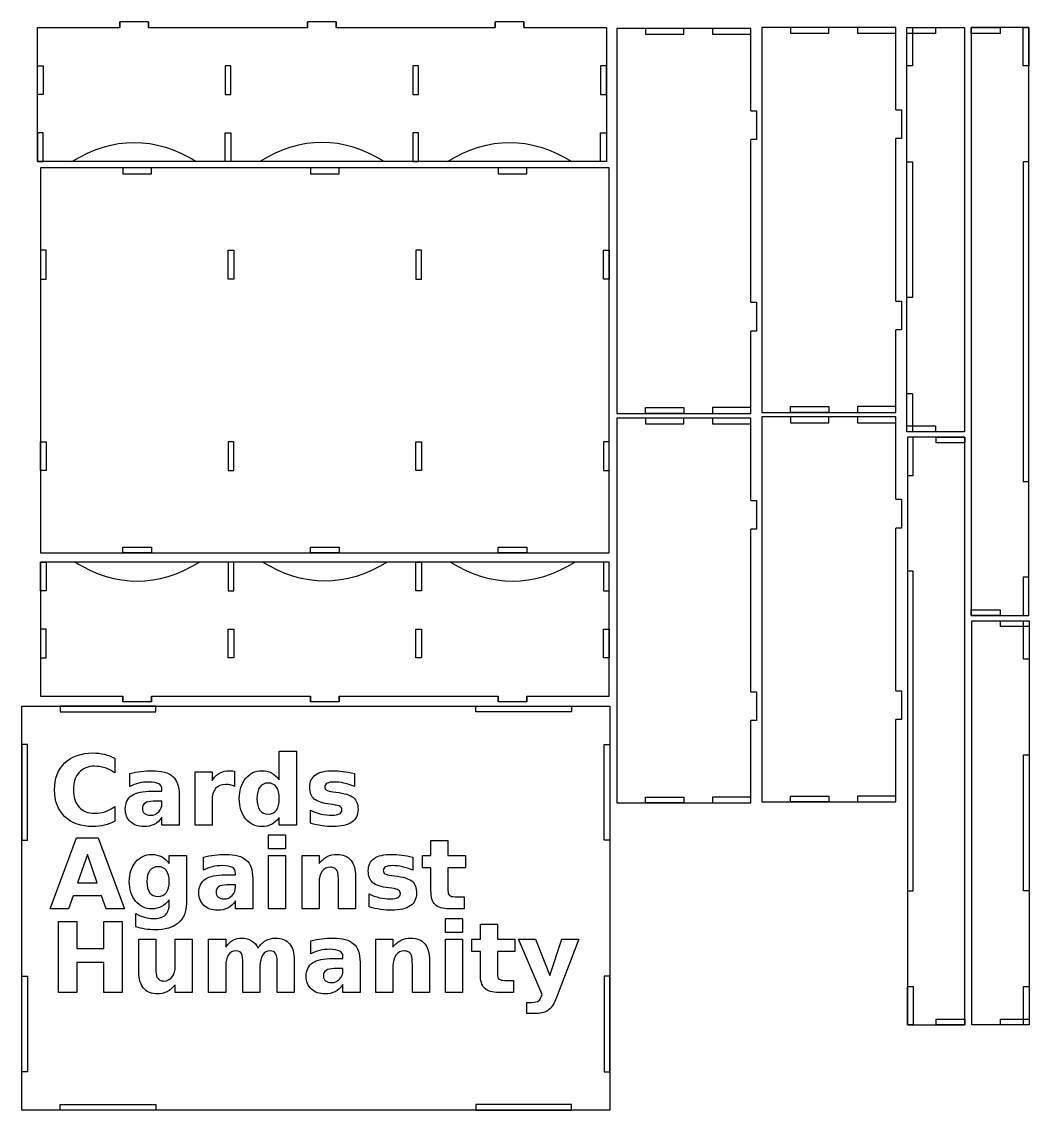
# Model space of a CAD drawing. Extents: x 235 to 761, y -165 to 403.
import ezdxf

# ---------------------------------------------------------------- set-up
doc = ezdxf.new("R2010")
doc.units = 0
doc.layers.add('Layer_1', color=7, linetype='CONTINUOUS')

msp = doc.modelspace()

# ---------------------------------------------------------------- linework, layer by layer
at = {"layer": 'Layer_1', "color": 1}
for p, q in [((243.37722, 330.012829), (243.37722, 400.012827)), ((540.377219, 400.012827), (540.377219, 330.012829)), ((615.849348, 399.507858), (545.84935, 399.507858)), ((691.516323, 400.05266), (621.516325, 400.05266)), ((697.29915, 188.955733), (697.29915, 399.955731)), ((697.29915, 399.955731), (727.299149, 399.955731)), ((727.299149, 399.955731), (727.299149, 188.955733)), ((730.906398, 399.955731), (730.906398, 92.955725)), ((760.906397, 399.955731), (730.906398, 399.955731)), ((760.906397, 92.955725), (760.906397, 399.955731)), ((540.377219, 330.012829), (243.37722, 330.012829)), ((541.92074, 326.682101), (244.920742, 326.682101)), ((244.920742, 326.682101), (244.920742, 125.682108)), ((541.92074, 125.682108), (541.92074, 326.682101)), ((541.92074, 326.682101), (541.92074, 326.682101)), ((697.29915, 188.955733), (697.29915, 208.955732)), ((697.29915, 208.955732), (700.299144, 208.955732)), ((700.299144, 208.955732), (700.299144, 188.955733)), ((621.516325, 199.052661), (691.516323, 199.052661)), ((545.84935, 198.507859), (615.849348, 198.507859)), ((615.849348, 196.092523), (545.84935, 196.092523)), ((691.516329, 196.637324), (621.51633, 196.637324)), ((697.29915, 188.955733), (697.29915, 191.955733)), ((697.29915, 191.955733), (712.299148, 191.955733)), ((727.299149, 188.955733), (697.29915, 188.955733)), ((712.299148, 188.955733), (697.29915, 188.955733)), ((700.299144, 188.955733), (697.29915, 188.955733)), ((697.29915, 188.955733), (697.29915, 188.955733)), ((712.299148, 191.955733), (712.299148, 188.955733)), ((727.546351, 186.140106), (697.546351, 186.140106)), ((697.546351, 186.140106), (697.546351, -120.859901)), ((727.546351, -120.859901), (727.546351, 186.140106)), ((244.920742, 125.682108), (541.92074, 125.682108)), ((244.920742, 125.682108), (541.92074, 125.682108)), ((541.92074, 120.885894), (244.920742, 120.885894)), ((244.920742, 120.885894), (244.920742, 50.885896)), ((541.92074, 50.885896), (541.92074, 120.885894)), ((730.906398, 92.955725), (760.906397, 92.955725)), ((731.153599, -120.859901), (731.153599, 90.140098)), ((731.153599, 90.140098), (761.153599, 90.140098)), ((746.1536, 87.140098), (746.1536, 90.140098)), ((746.1536, 90.140098), (761.153599, 90.140098)), ((761.153599, 87.140098), (746.1536, 87.140098)), ((758.153605, 70.140098), (758.153605, 90.140098)), ((758.153605, 90.140098), (761.153599, 90.140098)), ((761.153599, 90.140098), (761.153599, -120.859901)), ((761.153599, 90.140098), (761.153599, 87.140098)), ((761.153599, 90.140098), (761.153599, 70.140098)), ((761.153599, 90.140098), (761.153599, 90.140098)), ((761.153599, 70.140098), (758.153605, 70.140098)), ((235.173751, -165.389476), (235.173751, 45.610522)), ((235.173751, 45.610522), (542.173758, 45.610522)), ((235.173751, 45.610522), (542.173758, 45.610522)), ((542.173758, 45.610522), (542.173758, -165.389476)), ((545.84935, -4.907476), (615.849348, -4.907476)), ((621.51633, -4.362674), (691.516329, -4.362674)), ((697.546351, -120.859901), (727.546351, -120.859901)), ((761.153599, -120.859901), (731.153599, -120.859901)), ((542.173758, -165.389476), (235.173751, -165.389476)), ((542.173758, -165.389476), (542.173758, -165.389476))]:
    msp.add_line(p, q, dxfattribs=at)
at = {"layer": 'Layer_1', "color": 7}
for p, q in [((243.37722, 400.012827), (286.377219, 400.012827)), ((301.37722, 403.012821), (286.377219, 403.012821)), ((286.377219, 403.012821), (286.377219, 400.012827)), ((286.377219, 400.012827), (286.377219, 403.012821)), ((301.37722, 400.012827), (301.37722, 403.012821)), ((301.37722, 403.012821), (301.37722, 400.012827)), ((301.37722, 400.012827), (384.37722, 400.012827)), ((399.377221, 403.012821), (384.37722, 403.012821)), ((384.37722, 403.012821), (384.37722, 400.012827)), ((384.37722, 400.012827), (384.37722, 403.012821)), ((399.377221, 400.012827), (399.377221, 403.012821)), ((399.377221, 403.012821), (399.377221, 400.012827)), ((399.377221, 400.012827), (482.377219, 400.012827)), ((497.37722, 403.012821), (482.377219, 403.012821)), ((482.377219, 403.012821), (482.377219, 400.012827)), ((482.377219, 400.012827), (482.377219, 403.012821)), ((482.377219, 400.012827), (482.377219, 403.012821)), ((497.37722, 400.012827), (497.37722, 403.012821)), ((497.37722, 403.012821), (497.37722, 400.012827)), ((497.37722, 400.012827), (540.377219, 400.012827)), ((545.84935, 399.507858), (545.84935, 198.507859)), ((560.849351, 399.507858), (560.849351, 396.507858)), ((580.849351, 399.507858), (560.849351, 399.507858)), ((560.849351, 399.507858), (560.849351, 399.507858)), ((580.849351, 396.507858), (580.849351, 399.507858)), ((615.849348, 399.507858), (595.849349, 399.507858)), ((595.849349, 399.507858), (595.849349, 396.507858)), ((615.849348, 396.507858), (615.849348, 399.507858)), ((615.849348, 356.507859), (615.849348, 399.507858)), ((621.516325, 400.05266), (621.516325, 199.052661)), ((636.516326, 400.05266), (636.516326, 397.05266)), ((656.516325, 400.05266), (636.516326, 400.05266)), ((636.516326, 400.05266), (636.516326, 400.05266)), ((656.516325, 397.05266), (656.516325, 400.05266)), ((691.516323, 400.05266), (671.516324, 400.05266)), ((671.516324, 400.05266), (671.516324, 397.05266)), ((691.516323, 397.05266), (691.516323, 400.05266)), ((691.516323, 357.052661), (691.516323, 400.05266)), ((697.29915, 396.955732), (697.29915, 399.955731)), ((697.29915, 399.955731), (712.299148, 399.955731)), ((697.29915, 379.955731), (697.29915, 399.955731)), ((697.29915, 399.955731), (700.299144, 399.955731)), ((700.299144, 399.955731), (700.299144, 379.955731)), ((712.299148, 399.955731), (712.299148, 396.955732)), ((730.906398, 396.955732), (730.906398, 399.955731)), ((730.906398, 399.955731), (745.906396, 399.955731)), ((745.906396, 399.955731), (745.906396, 396.955732)), ((757.906398, 379.955731), (757.906398, 399.955731)), ((757.906398, 399.955731), (760.906397, 399.955731)), ((760.906397, 399.955731), (760.906397, 379.955731)), ((560.849351, 396.507858), (580.849351, 396.507858)), ((595.849349, 396.507858), (615.849348, 396.507858)), ((595.849349, 396.507858), (595.849349, 396.507858)), ((636.516326, 397.05266), (656.516325, 397.05266)), ((671.516324, 397.05266), (691.516323, 397.05266)), ((671.516324, 397.05266), (671.516324, 397.05266)), ((712.299148, 396.955732), (697.29915, 396.955732)), ((697.29915, 396.955732), (697.29915, 396.955732)), ((745.906396, 396.955732), (730.906398, 396.955732)), ((730.906398, 396.955732), (730.906398, 396.955732)), ((243.37722, 380.012828), (246.37722, 380.012828)), ((243.37722, 365.012829), (243.37722, 380.012828)), ((246.37722, 380.012828), (246.37722, 365.012829)), ((344.377221, 380.012828), (341.377219, 380.012828)), ((341.377219, 380.012828), (341.377219, 365.012829)), ((344.377221, 365.012829), (344.377221, 380.012828)), ((344.377221, 380.012828), (344.377221, 380.012828)), ((442.37722, 380.012828), (439.37722, 380.012828)), ((439.37722, 380.012828), (439.37722, 365.012829)), ((442.37722, 365.012829), (442.37722, 380.012828)), ((442.37722, 380.012828), (442.37722, 380.012828)), ((540.377219, 380.012828), (537.377225, 380.012828)), ((537.377225, 380.012828), (537.377225, 365.012829)), ((540.377219, 365.012829), (540.377219, 380.012828)), ((700.299144, 379.955731), (697.29915, 379.955731)), ((697.29915, 379.955731), (697.29915, 379.955731)), ((760.906397, 379.955731), (757.906398, 379.955731)), ((246.37722, 365.012829), (243.37722, 365.012829)), ((341.377219, 365.012829), (344.377221, 365.012829)), ((439.37722, 365.012829), (442.37722, 365.012829)), ((537.377225, 365.012829), (540.377219, 365.012829)), ((615.849348, 356.507859), (618.849342, 356.507859)), ((618.849342, 356.507859), (618.849342, 341.507858)), ((691.516323, 357.052661), (694.516317, 357.052661)), ((694.516317, 357.052661), (694.516317, 342.05266)), ((246.37722, 345.01283), (243.37722, 345.01283)), ((243.37722, 345.01283), (243.37722, 330.012829)), ((246.37722, 330.012829), (246.37722, 345.01283)), ((341.377219, 330.012829), (341.377219, 345.01283)), ((341.377219, 345.01283), (344.377221, 345.01283)), ((344.377221, 345.01283), (344.377221, 330.012829)), ((442.37722, 345.01283), (439.37722, 345.01283)), ((439.37722, 345.01283), (439.37722, 330.012829)), ((442.37722, 330.012829), (442.37722, 345.01283)), ((537.377225, 330.012829), (537.377225, 345.01283)), ((537.377225, 345.01283), (540.377219, 345.01283)), ((540.377219, 345.01283), (540.377219, 330.012829)), ((618.849342, 341.507858), (615.849348, 341.507858)), ((615.849348, 256.507859), (615.849348, 341.507858)), ((694.516317, 342.05266), (691.516323, 342.05266)), ((691.516323, 257.052661), (691.516323, 342.05266)), ((243.37722, 330.012829), (246.37722, 330.012829)), ((344.377221, 330.012829), (341.377219, 330.012829)), ((344.377221, 330.012829), (344.377221, 330.012829)), ((439.37722, 330.012829), (442.37722, 330.012829)), ((439.37722, 330.012829), (439.37722, 330.012829)), ((540.377219, 330.012829), (537.377225, 330.012829)), ((697.29915, 258.955731), (697.29915, 329.95573)), ((697.29915, 329.95573), (700.299144, 329.95573)), ((700.299144, 329.95573), (700.299144, 258.955731)), ((760.906397, 329.95573), (757.906398, 329.95573)), ((757.906398, 329.95573), (757.906398, 162.955731)), ((760.906397, 162.955731), (760.906397, 329.95573)), ((302.920741, 326.682101), (287.92074, 326.682101)), ((287.92074, 326.682101), (287.92074, 323.682107)), ((302.920741, 323.682107), (302.920741, 326.682101)), ((302.920741, 326.682101), (302.920741, 326.682101)), ((400.920743, 326.682101), (385.920742, 326.682101)), ((385.920742, 326.682101), (385.920742, 323.682107)), ((400.920743, 323.682107), (400.920743, 326.682101)), ((400.920743, 326.682101), (400.920743, 326.682101)), ((498.920742, 326.682101), (483.920741, 326.682101)), ((483.920741, 326.682101), (483.920741, 323.682107)), ((498.920742, 323.682107), (498.920742, 326.682101)), ((498.920742, 326.682101), (498.920742, 326.682101)), ((287.92074, 323.682107), (302.920741, 323.682107)), ((385.920742, 323.682107), (400.920743, 323.682107)), ((483.920741, 323.682107), (498.920742, 323.682107)), ((247.920742, 283.682103), (244.920742, 283.682103)), ((244.920742, 283.682103), (244.920742, 268.682104)), ((247.920742, 268.682104), (247.920742, 283.682103)), ((247.920742, 283.682103), (247.920742, 283.682103)), ((342.920741, 268.682104), (342.920741, 283.682103)), ((342.920741, 283.682103), (345.920743, 283.682103)), ((345.920743, 283.682103), (345.920743, 268.682104)), ((443.920742, 283.682103), (440.920742, 283.682103)), ((440.920742, 283.682103), (440.920742, 268.682104)), ((443.920742, 268.682104), (443.920742, 283.682103)), ((538.920746, 268.682104), (538.920746, 283.682103)), ((538.920746, 283.682103), (541.92074, 283.682103)), ((541.92074, 283.682103), (541.92074, 268.682104)), ((244.920742, 268.682104), (247.920742, 268.682104)), ((345.920743, 268.682104), (342.920741, 268.682104)), ((345.920743, 268.682104), (345.920743, 268.682104)), ((440.920742, 268.682104), (443.920742, 268.682104)), ((443.920742, 268.682104), (443.920742, 268.682104)), ((541.92074, 268.682104), (538.920746, 268.682104)), ((541.92074, 268.682104), (541.92074, 268.682104)), ((615.849348, 256.507859), (618.849342, 256.507859)), ((618.849342, 256.507859), (618.849342, 241.507858)), ((691.516323, 257.052661), (694.516317, 257.052661)), ((694.516317, 257.052661), (694.516317, 242.05266)), ((700.299144, 258.955731), (697.29915, 258.955731)), ((697.29915, 258.955731), (697.29915, 258.955731)), ((618.849342, 241.507858), (615.849348, 241.507858)), ((615.849348, 198.507859), (615.849348, 241.507858)), ((694.516317, 242.05266), (691.516323, 242.05266)), ((691.516323, 199.052661), (691.516323, 242.05266)), ((560.849351, 198.507859), (560.849351, 201.507859)), ((560.849351, 201.507859), (580.849351, 201.507859)), ((580.849351, 201.507859), (580.849351, 198.507859)), ((580.849351, 201.507859), (580.849351, 201.507859)), ((615.849348, 201.507859), (595.849349, 201.507859)), ((595.849349, 201.507859), (595.849349, 198.507859)), ((615.849348, 198.507859), (615.849348, 201.507859)), ((636.516326, 199.052661), (636.516326, 202.052661)), ((636.516326, 202.052661), (656.516325, 202.052661)), ((656.516325, 199.052661), (636.516326, 199.052661)), ((656.516325, 202.052661), (656.516325, 199.052661)), ((656.516325, 202.052661), (656.516325, 202.052661)), ((691.516323, 202.052661), (671.516324, 202.052661)), ((671.516324, 202.052661), (671.516324, 199.052661)), ((691.516323, 199.052661), (691.516323, 202.052661)), ((545.84935, 196.092523), (545.84935, -4.907476)), ((580.849351, 198.507859), (560.849351, 198.507859)), ((560.849351, 196.092523), (560.849351, 193.092523)), ((580.849351, 196.092523), (560.849351, 196.092523)), ((560.849351, 196.092523), (560.849351, 196.092523)), ((580.849351, 193.092523), (580.849351, 196.092523)), ((615.849348, 196.092523), (595.849349, 196.092523)), ((595.849349, 196.092523), (595.849349, 193.092523)), ((615.849348, 193.092523), (615.849348, 196.092523)), ((615.849348, 153.092524), (615.849348, 196.092523)), ((621.51633, 196.637324), (621.51633, -4.362674)), ((636.516331, 196.637324), (636.516331, 193.637325)), ((656.516331, 196.637324), (636.516331, 196.637324)), ((636.516331, 196.637324), (636.516331, 196.637324)), ((636.516331, 193.637325), (656.516331, 193.637325)), ((656.516331, 193.637325), (656.516331, 196.637324)), ((691.516329, 196.637324), (671.516329, 196.637324)), ((671.516329, 196.637324), (671.516329, 193.637325)), ((671.516329, 193.637325), (691.516329, 193.637325)), ((671.516329, 193.637325), (671.516329, 193.637325)), ((691.516329, 193.637325), (691.516329, 196.637324)), ((691.516329, 153.637326), (691.516329, 196.637324)), ((560.849351, 193.092523), (580.849351, 193.092523)), ((595.849349, 193.092523), (615.849348, 193.092523)), ((595.849349, 193.092523), (595.849349, 193.092523)), ((244.920742, 168.682107), (244.920742, 183.682105)), ((244.920742, 183.682105), (247.920742, 183.682105)), ((247.920742, 183.682105), (247.920742, 168.682107)), ((345.920743, 183.682105), (342.920741, 183.682105)), ((342.920741, 183.682105), (342.920741, 168.682107)), ((345.920743, 168.682107), (345.920743, 183.682105)), ((440.920742, 183.682105), (443.920742, 183.682105)), ((440.920742, 168.682107), (440.920742, 183.682105)), ((440.920742, 183.682105), (440.920742, 183.682105)), ((443.920742, 183.682105), (443.920742, 168.682107)), ((538.920746, 183.682105), (538.920746, 168.682107)), ((541.92074, 183.682105), (538.920746, 183.682105)), ((538.920746, 183.682105), (538.920746, 183.682105)), ((541.92074, 168.682107), (541.92074, 183.682105)), ((697.546351, 186.140106), (697.546351, 166.14009)), ((700.546351, 186.140106), (697.546351, 186.140106)), ((700.546351, 166.14009), (700.546351, 186.140106)), ((712.546352, 183.140112), (712.546352, 186.140106)), ((712.546352, 186.140106), (727.546351, 186.140106)), ((727.546351, 183.140112), (712.546352, 183.140112)), ((727.546351, 186.140106), (727.546351, 183.140112)), ((247.920742, 168.682107), (244.920742, 168.682107)), ((247.920742, 168.682107), (247.920742, 168.682107)), ((342.920741, 168.682107), (345.920743, 168.682107)), ((342.920741, 168.682107), (342.920741, 168.682107)), ((443.920742, 168.682107), (440.920742, 168.682107)), ((538.920746, 168.682107), (541.92074, 168.682107)), ((697.546351, 166.14009), (700.546351, 166.14009)), ((757.906398, 162.955731), (760.906397, 162.955731)), ((760.906397, 162.955731), (760.906397, 162.955731)), ((691.516329, 153.637326), (694.516323, 153.637326)), ((694.516323, 153.637326), (694.516323, 138.637325)), ((615.849348, 153.092524), (618.849342, 153.092524)), ((618.849342, 153.092524), (618.849342, 138.092523)), ((618.849342, 138.092523), (615.849348, 138.092523)), ((615.849348, 53.092523), (615.849348, 138.092523)), ((694.516323, 138.637325), (691.516329, 138.637325)), ((691.516329, 53.637325), (691.516329, 138.637325)), ((287.92074, 128.682102), (302.920741, 128.682102)), ((287.92074, 125.682108), (287.92074, 128.682102)), ((287.92074, 128.682102), (287.92074, 128.682102)), ((302.920741, 125.682108), (287.92074, 125.682108)), ((302.920741, 128.682102), (302.920741, 125.682108)), ((385.920742, 125.682108), (385.920742, 128.682102)), ((385.920742, 128.682102), (400.920743, 128.682102)), ((400.920743, 125.682108), (385.920742, 125.682108)), ((400.920743, 128.682102), (400.920743, 125.682108)), ((400.920743, 125.682108), (400.920743, 125.682108)), ((483.920741, 128.682102), (498.920742, 128.682102)), ((483.920741, 125.682108), (483.920741, 128.682102)), ((483.920741, 128.682102), (483.920741, 128.682102)), ((498.920742, 125.682108), (483.920741, 125.682108)), ((498.920742, 128.682102), (498.920742, 125.682108)), ((244.920742, 120.885894), (247.920742, 120.885894)), ((244.920742, 105.885893), (244.920742, 120.885894)), ((247.920742, 120.885894), (247.920742, 105.885893)), ((345.920743, 120.885894), (342.920741, 120.885894)), ((342.920741, 120.885894), (342.920741, 105.885893)), ((345.920743, 105.885893), (345.920743, 120.885894)), ((345.920743, 120.885894), (345.920743, 120.885894)), ((440.920742, 120.885894), (443.920742, 120.885894)), ((440.920742, 105.885893), (440.920742, 120.885894)), ((440.920742, 120.885894), (440.920742, 120.885894)), ((443.920742, 120.885894), (443.920742, 105.885893)), ((541.92074, 120.885894), (538.920746, 120.885894)), ((538.920746, 120.885894), (538.920746, 105.885893)), ((541.92074, 105.885893), (541.92074, 120.885894)), ((697.546351, 116.140099), (697.546351, -50.8599)), ((700.546351, 116.140099), (697.546351, 116.140099)), ((697.546351, 116.140099), (697.546351, 116.140099)), ((700.546351, -50.8599), (700.546351, 116.140099)), ((760.906397, 112.955741), (757.906398, 112.955741)), ((757.906398, 112.955741), (757.906398, 92.955725)), ((760.906397, 92.955725), (760.906397, 112.955741)), ((247.920742, 105.885893), (244.920742, 105.885893)), ((342.920741, 105.885893), (345.920743, 105.885893)), ((443.920742, 105.885893), (440.920742, 105.885893)), ((538.920746, 105.885893), (541.92074, 105.885893)), ((730.906398, 92.955725), (730.906398, 95.955719)), ((730.906398, 95.955719), (745.906396, 95.955719)), ((745.906396, 92.955725), (730.906398, 92.955725)), ((745.906396, 95.955719), (745.906396, 92.955725)), ((757.906398, 92.955725), (760.906397, 92.955725)), ((247.920742, 85.885893), (244.920742, 85.885893)), ((244.920742, 85.885893), (244.920742, 70.885895)), ((247.920742, 70.885895), (247.920742, 85.885893)), ((342.920741, 70.885895), (342.920741, 85.885893)), ((342.920741, 85.885893), (345.920743, 85.885893)), ((345.920743, 85.885893), (345.920743, 70.885895)), ((440.920742, 70.885895), (440.920742, 85.885893)), ((440.920742, 85.885893), (443.920742, 85.885893)), ((443.920742, 85.885893), (443.920742, 70.885895)), ((538.920746, 70.885895), (538.920746, 85.885893)), ((538.920746, 85.885893), (541.92074, 85.885893)), ((541.92074, 85.885893), (541.92074, 70.885895)), ((244.920742, 70.885895), (247.920742, 70.885895)), ((345.920743, 70.885895), (342.920741, 70.885895)), ((345.920743, 70.885895), (345.920743, 70.885895)), ((443.920742, 70.885895), (440.920742, 70.885895)), ((443.920742, 70.885895), (443.920742, 70.885895)), ((541.92074, 70.885895), (538.920746, 70.885895)), ((615.849348, 53.092523), (618.849342, 53.092523)), ((618.849342, 53.092523), (618.849342, 38.092522)), ((691.516329, 53.637325), (694.516323, 53.637325)), ((694.516323, 53.637325), (694.516323, 38.637324)), ((244.920742, 50.885896), (287.92074, 50.885896)), ((305.173753, 45.610522), (255.173751, 45.610522)), ((255.173751, 45.610522), (255.173751, 42.610523)), ((287.92074, 47.885902), (287.92074, 50.885896)), ((287.92074, 50.885896), (287.92074, 47.885902)), ((302.920741, 47.885902), (287.92074, 47.885902)), ((302.920741, 50.885896), (302.920741, 47.885902)), ((302.920741, 47.885902), (302.920741, 50.885896)), ((302.920741, 50.885896), (385.920742, 50.885896)), ((305.173753, 42.610523), (305.173753, 45.610522)), ((305.173753, 45.610522), (305.173753, 45.610522)), ((385.920742, 47.885902), (385.920742, 50.885896)), ((385.920742, 50.885896), (385.920742, 47.885902)), ((400.920743, 47.885902), (385.920742, 47.885902)), ((400.920743, 50.885896), (400.920743, 47.885902)), ((400.920743, 47.885902), (400.920743, 50.885896)), ((400.920743, 50.885896), (483.920741, 50.885896)), ((472.173752, 42.610523), (472.173752, 45.610522)), ((472.173752, 45.610522), (522.173742, 45.610522)), ((483.920741, 47.885902), (483.920741, 50.885896)), ((483.920741, 50.885896), (483.920741, 47.885902)), ((483.920741, 50.885896), (483.920741, 47.885902)), ((498.920742, 47.885902), (483.920741, 47.885902)), ((498.920742, 50.885896), (498.920742, 47.885902)), ((498.920742, 47.885902), (498.920742, 50.885896)), ((498.920742, 50.885896), (541.92074, 50.885896)), ((522.173742, 45.610522), (522.173742, 42.610523)), ((522.173742, 45.610522), (522.173742, 45.610522)), ((255.173751, 42.610523), (305.173753, 42.610523)), ((522.173742, 42.610523), (472.173752, 42.610523)), ((618.849342, 38.092522), (615.849348, 38.092522)), ((615.849348, -4.907476), (615.849348, 38.092522)), ((694.516323, 38.637324), (691.516329, 38.637324)), ((691.516329, -4.362674), (691.516329, 38.637324)), ((238.173751, 25.610523), (235.173751, 25.610523)), ((235.173751, 25.610523), (235.173751, -24.389479)), ((238.173751, -24.389479), (238.173751, 25.610523)), ((539.173764, -24.389479), (539.173764, 25.610523)), ((539.173764, 25.610523), (542.173758, 25.610523)), ((542.173758, 25.610523), (542.173758, -24.389479)), ((283.768693, 18.414734), (283.768693, 10.750086)), ((369.642537, 7.178211), (369.642537, 22.061025)), ((369.642537, 22.061025), (378.572217, 22.061025)), ((378.572217, 22.061025), (378.572217, -16.535056)), ((758.153605, -50.8599), (758.153605, 20.1401)), ((758.153605, 20.1401), (761.153599, 20.1401)), ((761.153599, 20.1401), (761.153599, -50.8599)), ((761.153599, 20.1401), (761.153599, 20.1401)), ((346.251705, 11.717471), (346.276541, 3.68075)), ((291.656578, 3.730359), (291.656578, 10.502039)), ((325.639012, -16.535056), (325.639012, 11.24618)), ((325.639012, 11.24618), (334.519078, 11.24618)), ((334.519078, 11.24618), (334.519078, 6.682118)), ((369.642537, 7.178211), (369.642537, 7.178211)), ((408.858754, 10.378016), (408.858754, 3.631141)), ((408.858754, 10.378016), (408.858754, 10.378016)), ((303.14116, 1.249883), (308.374943, 1.249883)), ((308.374943, 1.249883), (308.374943, 1.944431)), ((346.276541, 3.68075), (346.276512, 3.68075)), ((397.622217, 0.952223), (399.18491, 0.728985)), ((308.374943, -4.033515), (303.761287, -4.033515)), ((303.761287, -4.033515), (303.761287, -4.033515)), ((308.374943, -5.050503), (308.374943, -4.033515)), ((317.329431, -0.684864), (317.329431, -16.535056)), ((317.329431, -0.684864), (317.329431, -0.684864)), ((334.519078, -3.735855), (334.519078, -16.535056)), ((397.771033, -5.819445), (396.20834, -5.621015)), ((560.849351, -4.907476), (560.849351, -1.907476)), ((560.849351, -1.907476), (580.849351, -1.907476)), ((580.849351, -4.907476), (560.849351, -4.907476)), ((580.849351, -1.907476), (580.849351, -4.907476)), ((580.849351, -1.907476), (580.849351, -1.907476)), ((615.849348, -1.907476), (595.849349, -1.907476)), ((595.849349, -1.907476), (595.849349, -4.907476)), ((615.849348, -4.907476), (615.849348, -1.907476)), ((636.516331, -4.362674), (636.516331, -1.362675)), ((636.516331, -1.362675), (656.516331, -1.362675)), ((656.516331, -4.362674), (636.516331, -4.362674)), ((656.516331, -1.362675), (656.516331, -4.362674)), ((656.516331, -1.362675), (656.516331, -1.362675)), ((691.516329, -1.362675), (671.516329, -1.362675)), ((671.516329, -1.362675), (671.516329, -4.362674)), ((691.516329, -4.362674), (691.516329, -1.362675)), ((283.768693, -6.836433), (283.768693, -14.501081)), ((363.788627, -10.805183), (363.788627, -10.805183)), ((385.939205, -15.518069), (385.939205, -8.771208)), ((283.768693, -14.501081), (283.768693, -14.501081)), ((308.374943, -16.535056), (308.374943, -12.417491)), ((317.329431, -16.535056), (308.374943, -16.535056)), ((334.519078, -16.535056), (325.639012, -16.535056)), ((369.642537, -16.535056), (369.642537, -12.51672)), ((378.572217, -16.535056), (369.642537, -16.535056)), ((364.036672, -21.626966), (372.916738, -21.626966)), ((364.036672, -28.869945), (364.036672, -21.626966)), ((364.036672, -21.626966), (364.036672, -21.626966)), ((372.916738, -21.626966), (372.916738, -28.869945)), ((235.173751, -24.389479), (238.173751, -24.389479)), ((235.173751, -24.389479), (235.173751, -24.389479)), ((249.984717, -60.223056), (263.701705, -23.189659)), ((263.701705, -23.189659), (275.087057, -23.189659)), ((275.087057, -23.189659), (288.804045, -60.223056)), ((448.794299, -32.441806), (448.794299, -24.553921)), ((448.794299, -24.553921), (457.674365, -24.553921)), ((457.674365, -24.553921), (457.674365, -32.441806)), ((457.674365, -24.553921), (457.674365, -24.553921)), ((542.173758, -24.389479), (539.173764, -24.389479)), ((539.173764, -24.389479), (539.173764, -24.389479)), ((269.406799, -31.871322), (264.321832, -46.605298)), ((274.466931, -46.605298), (269.406799, -31.871322)), ((312.194877, -36.5594), (312.194877, -32.441806)), ((312.194877, -32.441806), (321.124557, -32.441806)), ((321.124557, -32.441806), (321.124557, -57.420138)), ((330.054238, -39.957638), (330.054238, -33.18597)), ((372.916738, -28.869945), (364.036672, -28.869945)), ((364.036672, -32.441806), (372.916738, -32.441806)), ((364.036672, -60.223056), (364.036672, -32.441806)), ((364.036672, -32.441806), (364.036672, -32.441806)), ((372.916738, -32.441806), (372.916738, -60.223056)), ((381.499172, -60.223056), (381.499172, -32.441806)), ((381.499172, -32.441806), (390.379238, -32.441806)), ((390.379238, -32.441806), (390.379238, -36.509786)), ((439.418115, -33.309978), (439.418115, -40.056867)), ((439.418115, -33.309978), (439.418115, -33.309978)), ((444.379045, -38.791806), (444.379045, -32.441806)), ((444.379045, -32.441806), (448.794299, -32.441806)), ((457.674365, -32.441806), (466.827283, -32.441806)), ((466.827283, -32.441806), (466.827283, -38.791806)), ((306.340967, -38.221322), (306.340967, -38.221322)), ((448.794299, -38.791806), (444.379045, -38.791806)), ((448.794299, -50.574048), (448.794299, -38.791806)), ((466.827283, -38.791806), (457.674365, -38.791806)), ((457.674365, -38.791806), (457.674365, -50.574048)), ((341.53882, -42.438117), (346.772603, -42.438117)), ((346.772603, -42.438117), (346.772603, -41.743569)), ((355.72709, -44.372864), (355.72709, -60.223056)), ((355.72709, -44.372864), (355.72709, -44.372864)), ((409.429238, -43.306261), (409.429238, -60.223056)), ((409.429238, -43.306261), (409.429238, -43.306261)), ((428.181578, -42.735777), (429.744299, -42.959015)), ((264.321832, -46.605298), (274.466931, -46.605298)), ((264.321832, -46.605298), (264.321832, -46.605298)), ((346.772603, -47.721515), (342.158947, -47.721515)), ((342.158947, -47.721515), (342.158947, -47.721515)), ((346.772603, -48.738503), (346.772603, -47.721515)), ((390.379238, -46.555683), (390.379238, -60.223056)), ((400.499557, -57.469753), (400.499557, -47.275011)), ((428.330422, -49.507445), (426.767729, -49.309015)), ((697.546351, -50.8599), (700.546351, -50.8599)), ((761.153599, -50.8599), (758.153605, -50.8599)), ((261.940582, -53.476195), (259.584139, -60.223056)), ((276.872988, -53.476195), (261.940582, -53.476195)), ((279.204651, -60.223056), (276.872988, -53.476195)), ((276.872988, -53.476195), (276.872988, -53.476195)), ((312.194877, -57.420138), (312.194877, -55.510171)), ((312.194877, -55.510171), (312.194877, -55.510171)), ((346.772603, -60.223056), (346.772603, -56.105491)), ((416.498594, -59.206069), (416.498594, -52.459208)), ((461.494299, -53.873056), (466.05834, -53.873056)), ((466.05834, -53.873056), (466.05834, -60.223056)), ((259.584139, -60.223056), (249.984717, -60.223056)), ((288.804045, -60.223056), (279.204651, -60.223056)), ((355.72709, -60.223056), (346.772603, -60.223056)), ((372.916738, -60.223056), (364.036672, -60.223056)), ((390.379238, -60.223056), (381.499172, -60.223056)), ((400.499557, -60.223056), (400.499557, -57.469753)), ((409.429238, -60.223056), (400.499557, -60.223056)), ((466.05834, -60.223056), (458.443307, -60.223056)), ((254.399943, -66.877659), (263.94975, -66.877659)), ((254.399943, -103.911085), (254.399943, -66.877659)), ((254.399943, -66.877659), (254.399943, -66.877659)), ((263.94975, -66.877659), (263.94975, -80.991536)), ((278.03882, -80.991536), (278.03882, -66.877659)), ((278.03882, -66.877659), (287.588627, -66.877659)), ((287.588627, -66.877659), (287.588627, -103.911085)), ((294.70757, -69.574433), (294.70757, -62.653921)), ((456.310103, -65.314966), (465.190197, -65.314966)), ((456.310103, -72.557945), (456.310103, -65.314966)), ((456.310103, -65.314966), (456.310103, -65.314966)), ((465.190197, -65.314966), (465.190197, -72.557945)), ((465.190197, -72.557945), (456.310103, -72.557945)), ((474.59116, -76.129835), (474.59116, -68.241921)), ((474.59116, -68.241921), (483.471254, -68.241921)), ((483.471254, -68.241921), (483.471254, -76.129835)), ((483.471254, -68.241921), (483.471254, -68.241921)), ((296.270262, -93.096216), (296.270262, -76.129835)), ((296.270262, -76.129835), (305.199943, -76.129835)), ((305.199943, -76.129835), (305.199943, -78.907945)), ((315.320206, -89.846822), (315.320206, -76.129835)), ((315.320206, -76.129835), (324.200272, -76.129835)), ((324.200272, -76.129835), (324.200272, -103.911085)), ((332.733204, -103.911085), (332.733204, -76.129835)), ((332.733204, -76.129835), (341.662885, -76.129835)), ((341.662885, -76.129835), (341.662885, -80.197786)), ((386.112828, -83.645638), (386.112828, -76.87397)), ((420.095262, -103.911085), (420.095262, -76.129835)), ((420.095262, -76.129835), (428.975328, -76.129835)), ((428.975328, -76.129835), (428.975328, -80.197786)), ((456.310103, -76.129835), (465.190197, -76.129835)), ((456.310103, -103.911085), (456.310103, -76.129835)), ((456.310103, -76.129835), (456.310103, -76.129835)), ((465.190197, -76.129835), (465.190197, -103.911085)), ((470.175934, -82.479835), (470.175934, -76.129835)), ((470.175934, -76.129835), (474.59116, -76.129835)), ((483.471254, -76.129835), (492.624172, -76.129835)), ((492.624172, -76.129835), (492.624172, -82.479835)), ((494.43491, -76.129835), (503.315004, -76.129835)), ((506.812443, -104.977659), (494.43491, -76.129835)), ((494.43491, -76.129835), (494.43491, -76.129835)), ((503.315004, -76.129835), (510.781193, -94.981376)), ((510.781193, -94.981376), (517.131193, -76.129835)), ((526.011287, -76.129835), (514.328275, -106.54038)), ((517.131193, -76.129835), (526.011287, -76.129835)), ((263.94975, -80.991536), (278.03882, -80.991536)), ((358.530093, -80.743491), (358.530037, -80.743491)), ((474.59116, -82.479835), (470.175934, -82.479835)), ((474.59116, -94.262048), (474.59116, -82.479835)), ((492.624172, -82.479835), (483.471254, -82.479835)), ((483.471254, -82.479835), (483.471254, -94.262048)), ((278.03882, -88.209708), (263.94975, -88.209708)), ((263.94975, -88.209708), (263.94975, -103.911085)), ((278.03882, -103.911085), (278.03882, -88.209708)), ((341.662885, -90.243683), (341.662885, -103.911085)), ((350.617401, -103.911085), (350.617401, -89.425126)), ((359.547081, -90.268491), (359.547081, -103.911085)), ((368.501512, -103.911085), (368.501512, -89.425126)), ((377.431193, -86.994261), (377.431193, -103.911085)), ((397.59741, -86.126117), (402.831193, -86.126117)), ((402.831193, -86.126117), (402.831193, -85.431569)), ((411.785681, -88.060864), (411.785681, -103.911085)), ((411.785681, -88.060864), (411.785681, -88.060864)), ((428.975328, -90.243683), (428.975328, -103.911085)), ((448.025328, -86.994261), (448.025328, -103.911085)), ((448.025328, -86.994261), (448.025328, -86.994261)), ((235.173751, -145.389477), (235.173751, -95.389478)), ((235.173751, -95.389478), (238.173751, -95.389478)), ((238.173751, -95.389478), (238.173751, -145.389477)), ((296.270206, -93.096216), (296.270262, -93.096216)), ((402.831193, -91.409515), (398.217537, -91.409515)), ((398.217537, -91.409515), (398.217537, -91.409515)), ((402.831193, -92.426503), (402.831193, -91.409515)), ((439.095648, -101.157753), (439.095648, -90.963011)), ((542.173758, -95.389478), (539.173764, -95.389478)), ((539.173764, -95.389478), (539.173764, -145.389477)), ((542.173758, -145.389477), (542.173758, -95.389478)), ((315.320206, -103.911085), (315.320206, -99.89272)), ((402.831193, -103.911085), (402.831193, -99.793491)), ((439.095648, -103.911085), (439.095648, -101.157753)), ((487.29116, -97.561085), (491.855229, -97.561085)), ((491.855229, -97.561085), (491.855229, -103.911085)), ((697.546351, -120.859901), (697.546351, -100.859901)), ((697.546351, -100.859901), (700.546351, -100.859901)), ((700.546351, -100.859901), (700.546351, -120.859901)), ((758.153605, -120.859901), (758.153605, -100.859901)), ((758.153605, -100.859901), (761.153599, -100.859901)), ((761.153599, -100.859901), (761.153599, -120.859901)), ((761.153599, -100.859901), (761.153599, -100.859901)), ((263.94975, -103.911085), (254.399943, -103.911085)), ((287.588627, -103.911085), (278.03882, -103.911085)), ((324.200272, -103.911085), (315.320206, -103.911085)), ((341.662885, -103.911085), (332.733204, -103.911085)), ((359.547081, -103.911085), (350.617401, -103.911085)), ((377.431193, -103.911085), (368.501512, -103.911085)), ((411.785681, -103.911085), (402.831193, -103.911085)), ((428.975328, -103.911085), (420.095262, -103.911085)), ((448.025328, -103.911085), (439.095648, -103.911085)), ((465.190197, -103.911085), (456.310103, -103.911085)), ((491.855229, -103.911085), (484.240197, -103.911085)), ((506.564398, -105.74663), (506.812443, -104.977659)), ((498.89975, -114.874741), (498.89975, -109.045638)), ((498.89975, -109.045638), (501.677889, -109.045638)), ((504.034332, -114.874741), (498.89975, -114.874741)), ((712.546352, -120.859901), (712.546352, -117.859901)), ((712.546352, -117.859901), (727.546351, -117.859901)), ((727.546351, -117.859901), (727.546351, -120.859901)), ((727.546351, -117.859901), (727.546351, -117.859901)), ((746.1536, -120.859901), (746.1536, -117.859901)), ((746.1536, -117.859901), (761.153599, -117.859901)), ((761.153599, -117.859901), (761.153599, -120.859901)), ((761.153599, -117.859901), (761.153599, -117.859901)), ((700.546351, -120.859901), (697.546351, -120.859901)), ((727.546351, -120.859901), (712.546352, -120.859901)), ((761.153599, -120.859901), (746.1536, -120.859901)), ((761.153599, -120.859901), (758.153605, -120.859901)), ((238.173751, -145.389477), (235.173751, -145.389477)), ((238.173751, -145.389477), (238.173751, -145.389477)), ((539.173764, -145.389477), (542.173758, -145.389477)), ((542.173758, -145.389477), (542.173758, -145.389477)), ((255.173751, -165.389476), (255.173751, -162.389482)), ((255.173751, -162.389482), (305.173753, -162.389482)), ((305.173753, -162.389482), (305.173753, -165.389476)), ((522.173742, -162.389482), (472.173752, -162.389482)), ((472.173752, -162.389482), (472.173752, -165.389476)), ((522.173742, -165.389476), (522.173742, -162.389482)), ((522.173742, -162.389482), (522.173742, -162.389482)), ((305.173753, -165.389476), (255.173751, -165.389476)), ((305.173753, -165.389476), (305.173753, -165.389476)), ((472.173752, -165.389476), (522.173742, -165.389476))]:
    msp.add_line(p, q, dxfattribs=at)
for points in [[(261.37722, 330.012829), (283.043887, 343.346162), (304.710554, 343.346162), (326.377221, 330.012829)], [(424.377219, 330.012829), (402.710553, 343.346162), (381.043886, 343.346162), (359.377219, 330.012829)], [(457.377221, 330.012829), (479.043888, 343.346162), (500.710554, 343.346162), (522.377221, 330.012829)], [(262.920742, 120.885894), (284.587409, 107.552561), (306.254076, 107.552561), (327.920742, 120.885894)], [(425.920741, 120.885894), (404.254074, 107.552561), (382.587408, 107.552561), (360.920741, 120.885894)], [(458.920743, 120.885894), (480.587409, 107.552561), (502.254076, 107.552561), (523.920743, 120.885894)], [(257.674172, 15.983875), (261.279109, 19.439995), (266.165637, 21.168055), (272.333754, 21.168055)], [(272.333754, 21.168055), (274.400806, 21.168055), (276.385176, 20.936545), (278.286865, 20.473525)], [(278.286865, 20.473525), (280.188553, 20.010504), (282.015829, 19.32424), (283.768693, 18.414734)], [(252.266738, 1.944431), (252.266738, 7.864477), (254.069216, 12.544292), (257.674172, 15.983875)], [(273.102697, 14.247548), (269.69618, 14.247548), (267.01727, 13.156142), (265.065967, 10.97333)], [(278.53491, 13.404189), (276.815123, 13.966428), (275.004385, 14.247548), (273.102697, 14.247548)], [(283.768693, 10.750086), (281.999291, 11.957249), (280.254697, 12.84195), (278.53491, 13.404189)], [(291.656578, 10.502039), (293.558285, 10.96506), (295.468253, 11.312326), (297.386479, 11.543836)], [(297.386479, 11.543836), (299.304706, 11.791883), (301.222933, 11.915907), (303.14116, 11.915907)], [(303.14116, 11.915907), (308.151714, 11.915907), (311.76493, 10.92372), (313.980807, 8.939346)], [(338.438242, 10.650868), (339.926512, 11.494227), (341.704183, 11.915907), (343.771254, 11.915907)], [(343.771254, 11.915907), (344.068904, 11.915907), (344.391362, 11.899371), (344.738627, 11.866298)], [(344.738627, 11.866298), (345.085892, 11.84976), (345.590251, 11.800151), (346.251705, 11.717471)], [(352.056, 7.823134), (354.255358, 10.551649), (357.066555, 11.915907), (360.48959, 11.915907)], [(360.48959, 11.915907), (362.407817, 11.915907), (364.102806, 11.5273), (365.574557, 10.750086)], [(388.543693, 9.782705), (390.561149, 11.20484), (393.653467, 11.915907), (397.820648, 11.915907)], [(397.820648, 11.915907), (399.457762, 11.915907), (401.177559, 11.791883), (402.980037, 11.543836)], [(402.980037, 11.543836), (404.782515, 11.295789), (406.742087, 10.907183), (408.858754, 10.378016)], [(265.065967, 10.97333), (263.114664, 8.790516), (262.139012, 5.780883), (262.139012, 1.944431)], [(301.528853, 6.012391), (299.627164, 6.012391), (297.857762, 5.822222), (296.220648, 5.441884)], [(306.713049, 5.020205), (305.605101, 5.681662), (303.877035, 6.012391), (301.528853, 6.012391)], [(313.980807, 8.939346), (316.213223, 6.971506), (317.329431, 3.763436), (317.329431, -0.684864)], [(334.519078, 6.682118), (335.660103, 8.501129), (336.96649, 9.824046), (338.438242, 10.650868)], [(348.756992, -2.669253), (348.756992, 1.613691), (349.856661, 5.111154), (352.056, 7.823134)], [(365.574557, 10.750086), (367.062847, 9.989409), (368.41884, 8.798784), (369.642537, 7.178211)], [(385.517537, 3.234272), (385.517537, 6.177757), (386.526255, 8.360568), (388.543693, 9.782705)], [(398.341545, 6.012391), (396.654835, 6.012391), (395.398071, 5.797418), (394.571254, 5.367471)], [(403.35209, 5.41708), (401.582689, 5.813954), (399.912507, 6.012391), (398.341545, 6.012391)], [(257.674172, -12.095023), (254.069216, -8.638911), (252.266738, -3.959093), (252.266738, 1.944431)], [(262.139012, 1.944431), (262.139012, -1.875503), (263.114664, -4.87687), (265.065967, -7.059671)], [(296.220648, 5.441884), (294.583552, 5.061545), (293.062195, 4.491036), (291.656578, 3.730359)], [(292.574365, -1.032138), (294.823318, 0.489209), (298.345583, 1.249883), (303.14116, 1.249883)], [(308.374943, 1.944431), (308.374943, 3.350024), (307.820978, 4.375282), (306.713049, 5.020205)], [(336.354651, 2.539723), (335.130936, 1.084529), (334.519078, -1.007331), (334.519078, -3.735855)], [(341.638049, 4.747352), (339.356019, 4.747352), (337.594886, 4.011476), (336.354651, 2.539723)], [(343.944877, 4.4745), (343.184194, 4.656402), (342.415251, 4.747352), (341.638049, 4.747352)], [(346.276512, 3.68075), (345.499291, 4.044553), (344.722079, 4.309137), (343.944877, 4.4745)], [(359.447795, 3.383087), (358.455615, 1.994027), (357.959525, -0.023419), (357.959525, -2.669253)], [(363.788627, 5.466689), (361.903477, 5.466689), (360.456533, 4.772155), (359.447795, 3.383087)], [(368.129431, 3.383087), (367.13725, 4.772155), (365.690316, 5.466689), (363.788627, 5.466689)], [(369.642537, -2.669253), (369.642537, -0.023419), (369.138168, 1.994027), (368.129431, 3.383087)], [(387.898787, -2.867683), (386.311287, -1.528238), (385.517537, 0.505747), (385.517537, 3.234272)], [(394.571254, 5.367471), (393.760956, 4.954059), (393.355807, 4.309136), (393.355807, 3.432702)], [(393.355807, 3.432702), (393.355807, 2.721634), (393.661736, 2.175929), (394.273594, 1.795587)], [(394.273594, 1.795587), (394.901971, 1.415246), (396.018179, 1.134124), (397.622217, 0.952223)], [(399.18491, 0.728985), (403.732432, 0.150222), (406.791674, -0.800622), (408.362635, -2.123548)], [(408.858754, 3.631141), (406.957046, 4.424891), (405.121492, 5.020204), (403.35209, 5.41708)], [(289.225742, -8.200695), (289.225742, -4.943004), (290.341949, -2.553485), (292.574365, -1.032138)], [(299.569299, -4.976081), (298.643253, -5.604477), (298.180229, -6.530523), (298.180229, -7.75422)], [(303.761287, -4.033515), (301.909194, -4.033515), (300.511865, -4.347704), (299.569299, -4.976081)], [(306.663434, -9.564958), (307.80444, -8.357799), (308.374943, -6.852981), (308.374943, -5.050503)], [(352.056, -13.186433), (349.856661, -10.457928), (348.756992, -6.952201), (348.756992, -2.669253)], [(357.959525, -2.669253), (357.959525, -5.315086), (358.455615, -7.332533), (359.447795, -8.721593)], [(368.129431, -8.721593), (369.138168, -7.332533), (369.642537, -5.315086), (369.642537, -2.669253)], [(396.20834, -5.621015), (392.256138, -5.124925), (389.486287, -4.207148), (387.898787, -2.867683)], [(408.362635, -2.123548), (409.933597, -3.446455), (410.719078, -5.521776), (410.719078, -8.349511)], [(265.065967, -7.059671), (267.01727, -9.242491), (269.69618, -10.3339), (273.102697, -10.3339)], [(273.102697, -10.3339), (275.004385, -10.3339), (276.815123, -10.052779), (278.53491, -9.490536)], [(278.53491, -9.490536), (280.254697, -8.928293), (281.999291, -8.043592), (283.768693, -6.836433)], [(291.904651, -14.749126), (290.118712, -13.062415), (289.225742, -10.879605), (289.225742, -8.200695)], [(298.180229, -7.75422), (298.180229, -8.878687), (298.552302, -9.763388), (299.296447, -10.408322)], [(299.296447, -10.408322), (300.057111, -11.0367), (301.107175, -11.350888), (302.446639, -11.350888)], [(302.446639, -11.350888), (304.116811, -11.350888), (305.52241, -10.755578), (306.663434, -9.564958)], [(359.447795, -8.721593), (360.456533, -10.110653), (361.903477, -10.805183), (363.788627, -10.805183)], [(363.788627, -10.805183), (365.690316, -10.805183), (367.13725, -10.110653), (368.129431, -8.721593)], [(385.939205, -8.771208), (387.708607, -9.631101), (389.519354, -10.276017), (391.371447, -10.705954)], [(391.371447, -10.705954), (393.240059, -11.13591), (395.133478, -11.350888), (397.051705, -11.350888)], [(397.051705, -11.350888), (398.78803, -11.350888), (400.094409, -11.111112), (400.97084, -10.63156)], [(401.367729, -6.737204), (400.77241, -6.340343), (399.573511, -6.034424), (397.771033, -5.819445)], [(400.97084, -10.63156), (401.847272, -10.151989), (402.285488, -9.440921), (402.285488, -8.498355)], [(402.285488, -8.498355), (402.285488, -7.704596), (401.979568, -7.117545), (401.367729, -6.737204)], [(410.719078, -8.349511), (410.719078, -11.309552), (409.627678, -13.533708), (407.444877, -15.021978)], [(272.333754, -17.254413), (266.165637, -17.254413), (261.279109, -15.534616), (257.674172, -12.095023)], [(278.286865, -16.559864), (276.385176, -17.022896), (274.400806, -17.254413), (272.333754, -17.254413)], [(283.768693, -14.501081), (282.015829, -15.410589), (280.188553, -16.09685), (278.286865, -16.559864)], [(298.924365, -17.254413), (296.047015, -17.254413), (293.707111, -16.419317), (291.904651, -14.749126)], [(304.356578, -16.113388), (302.868307, -16.874071), (301.05757, -17.254413), (298.924365, -17.254413)], [(308.374943, -12.417491), (307.184322, -14.104201), (305.844868, -15.336167), (304.356578, -16.113388)], [(360.48959, -17.254413), (357.066555, -17.254413), (354.255358, -15.898419), (352.056, -13.186433)], [(365.599365, -16.113388), (364.127613, -16.874071), (362.424355, -17.254413), (360.48959, -17.254413)], [(369.642537, -12.51672), (368.41884, -14.153816), (367.071116, -15.352705), (365.599365, -16.113388)], [(391.966738, -16.807909), (390.015435, -16.526797), (388.006257, -16.09685), (385.939205, -15.518069)], [(397.671832, -17.254413), (395.836277, -17.254413), (393.934579, -17.105578), (391.966738, -16.807909)], [(407.444877, -15.021978), (405.262057, -16.510268), (402.004376, -17.254413), (397.671832, -17.254413)], [(294.633148, -35.815265), (296.849044, -33.152893), (299.651971, -31.821708), (303.041931, -31.821708)], [(303.041931, -31.821708), (304.976696, -31.821708), (306.679954, -32.202049), (308.151705, -32.962732)], [(308.151705, -32.962732), (309.623456, -33.723396), (310.97118, -34.922286), (312.194877, -36.5594)], [(330.054238, -33.18597), (331.955945, -32.722937), (333.865912, -32.375672), (335.784139, -32.144175)], [(335.784139, -32.144175), (337.702366, -31.89612), (339.620593, -31.772093), (341.53882, -31.772093)], [(341.53882, -31.772093), (346.549374, -31.772093), (350.16259, -32.764283), (352.378467, -34.748663)], [(390.379238, -36.509786), (391.718702, -34.889209), (393.140839, -33.698589), (394.645648, -32.937925)], [(394.645648, -32.937925), (396.150475, -32.160704), (397.812388, -31.772093), (399.631385, -31.772093)], [(399.631385, -31.772093), (402.839462, -31.772093), (405.270327, -32.756014), (406.923979, -34.723855)], [(416.076898, -40.453728), (416.076898, -37.510245), (417.085626, -35.327435), (419.103082, -33.905298)], [(419.103082, -33.905298), (421.120519, -32.483161), (424.212837, -31.772093), (428.380037, -31.772093)], [(428.380037, -31.772093), (430.017133, -31.772093), (431.73692, -31.89612), (433.539398, -32.144175)], [(433.539398, -32.144175), (435.341876, -32.392211), (437.301448, -32.780812), (439.418115, -33.309978)], [(291.309332, -46.009978), (291.309332, -41.859336), (292.41727, -38.461098), (294.633148, -35.815265)], [(306.340967, -38.221322), (304.505413, -38.221322), (303.075007, -38.899314), (302.04975, -40.255298)], [(310.656992, -40.255298), (309.631716, -38.899314), (308.193041, -38.221322), (306.340967, -38.221322)], [(334.618307, -38.24613), (332.981193, -38.626452), (331.459836, -39.196955), (330.054238, -39.957638)], [(339.926512, -37.675617), (338.024824, -37.675617), (336.255422, -37.865788), (334.618307, -38.24613)], [(345.110681, -38.667798), (344.002751, -38.006344), (342.274695, -37.675617), (339.926512, -37.675617)], [(346.772603, -41.743569), (346.772603, -40.33797), (346.218629, -39.312713), (345.110681, -38.667798)], [(352.378467, -34.748663), (354.610883, -36.716504), (355.72709, -39.924571), (355.72709, -44.372864)], [(396.332377, -38.469367), (394.480284, -38.469367), (393.025071, -39.188705), (391.966738, -40.62738)], [(398.366353, -38.965458), (397.771052, -38.634731), (397.09306, -38.469367), (396.332377, -38.469367)], [(399.780229, -40.304913), (399.432964, -39.726131), (398.961672, -39.279646), (398.366353, -38.965458)], [(406.923979, -34.723855), (408.594152, -36.691697), (409.429238, -39.552499), (409.429238, -43.306261)], [(425.130615, -38.320523), (424.320336, -38.733941), (423.915197, -39.378866), (423.915197, -40.255298)], [(428.900934, -37.675617), (427.214205, -37.675617), (425.957432, -37.890586), (425.130615, -38.320523)], [(433.911479, -38.270909), (432.142078, -37.874048), (430.471896, -37.675617), (428.900934, -37.675617)], [(439.418115, -40.056867), (437.516426, -39.263108), (435.680881, -38.667789), (433.911479, -38.270909)], [(302.04975, -40.255298), (301.024493, -41.611282), (300.511865, -43.529508), (300.511865, -46.009978)], [(312.194877, -46.009978), (312.194877, -43.529508), (311.682249, -41.611282), (310.656992, -40.255298)], [(327.623401, -51.888695), (327.623401, -48.631004), (328.739609, -46.241485), (330.972025, -44.720138)], [(330.972025, -44.720138), (333.220978, -43.198791), (336.743243, -42.438117), (341.53882, -42.438117)], [(391.966738, -40.62738), (390.908405, -42.049497), (390.379238, -44.025599), (390.379238, -46.555683)], [(400.325934, -42.314081), (400.226705, -41.404573), (400.044803, -40.73485), (399.780229, -40.304913)], [(400.499557, -47.275011), (400.499557, -44.877232), (400.441683, -43.223589), (400.325934, -42.314081)], [(418.458148, -46.555683), (416.870648, -45.216238), (416.076898, -43.182253), (416.076898, -40.453728)], [(423.915197, -40.255298), (423.915197, -40.966366), (424.221116, -41.512071), (424.832955, -41.892413)], [(424.832955, -41.892413), (425.461351, -42.272754), (426.577559, -42.553876), (428.181578, -42.735777)], [(429.744299, -42.959015), (434.291821, -43.537778), (437.351063, -44.488622), (438.922025, -45.811548)], [(294.633148, -56.229527), (292.41727, -53.550617), (291.309332, -50.144101), (291.309332, -46.009978)], [(300.511865, -46.009978), (300.511865, -48.556601), (301.007955, -50.491366), (302.000135, -51.814273)], [(310.656992, -51.73988), (311.682249, -50.383877), (312.194877, -48.47391), (312.194877, -46.009978)], [(337.966931, -48.664081), (337.040903, -49.292477), (336.577889, -50.218523), (336.577889, -51.44222)], [(342.158947, -47.721515), (340.306854, -47.721515), (338.909515, -48.035704), (337.966931, -48.664081)], [(345.061094, -53.252958), (346.2021, -52.045799), (346.772603, -50.540981), (346.772603, -48.738503)], [(426.767729, -49.309015), (422.815508, -48.812925), (420.045648, -47.895148), (418.458148, -46.555683)], [(431.92709, -50.425232), (431.33179, -50.028352), (430.1329, -49.722424), (428.330422, -49.507445)], [(432.844877, -52.186355), (432.844877, -51.392596), (432.538948, -50.805555), (431.92709, -50.425232)], [(438.922025, -45.811548), (440.492986, -47.134455), (441.278467, -49.209776), (441.278467, -52.037511)], [(450.97709, -58.040265), (449.521896, -56.568514), (448.794299, -54.079775), (448.794299, -50.574048)], [(457.674365, -50.574048), (457.674365, -51.863898), (457.930679, -52.740329), (458.443307, -53.203343)], [(303.041931, -60.223056), (299.651971, -60.223056), (296.849044, -58.89188), (294.633148, -56.229527)], [(302.000135, -51.814273), (302.992335, -53.120661), (304.439279, -53.773855), (306.340967, -53.773855)], [(306.340967, -53.773855), (308.193041, -53.773855), (309.631716, -53.095863), (310.656992, -51.73988)], [(312.194877, -55.510171), (310.97118, -57.130747), (309.623456, -58.321377), (308.151705, -59.08206)], [(330.302283, -58.437126), (328.516362, -56.750415), (327.623401, -54.567605), (327.623401, -51.888695)], [(336.577889, -51.44222), (336.577889, -52.566687), (336.949952, -53.451388), (337.694078, -54.096322)], [(337.694078, -54.096322), (338.454761, -54.7247), (339.504835, -55.038888), (340.844299, -55.038888)], [(340.844299, -55.038888), (342.514471, -55.038888), (343.92007, -54.443578), (345.061094, -53.252958)], [(346.772603, -56.105491), (345.581982, -57.792201), (344.242527, -59.024167), (342.754238, -59.801388)], [(416.498594, -52.459208), (418.267996, -53.319101), (420.078733, -53.964026), (421.930807, -54.393982)], [(421.930807, -54.393982), (423.799438, -54.823919), (425.692867, -55.038888), (427.611094, -55.038888)], [(427.611094, -55.038888), (429.347419, -55.038888), (430.653798, -54.799112), (431.530229, -54.31956)], [(431.530229, -54.31956), (432.406661, -53.840008), (432.844877, -53.12894), (432.844877, -52.186355)], [(441.278467, -52.037511), (441.278467, -54.997552), (440.187057, -57.221708), (438.004238, -58.709978)], [(458.443307, -53.203343), (458.955936, -53.649819), (459.972933, -53.873056), (461.494299, -53.873056)], [(308.151705, -59.08206), (306.679954, -59.842724), (304.976696, -60.223056), (303.041931, -60.223056)], [(310.160901, -63.398056), (311.516885, -62.124764), (312.194877, -60.132124), (312.194877, -57.420138)], [(321.124557, -57.420138), (321.124557, -61.884988), (319.71069, -65.291495), (316.882955, -67.639659)], [(337.322025, -60.942413), (334.444675, -60.942413), (332.104761, -60.107317), (330.302283, -58.437126)], [(342.754238, -59.801388), (341.265967, -60.562071), (339.455229, -60.942413), (337.322025, -60.942413)], [(422.526127, -60.495909), (420.574824, -60.214797), (418.565646, -59.78485), (416.498594, -59.206069)], [(428.231193, -60.942413), (426.395657, -60.942413), (424.493968, -60.793578), (422.526127, -60.495909)], [(438.004238, -58.709978), (435.821437, -60.198268), (432.563755, -60.942413), (428.231193, -60.942413)], [(458.443307, -60.223056), (454.937581, -60.223056), (452.448842, -59.495459), (450.97709, -58.040265)], [(294.70757, -62.653921), (296.261993, -63.546891), (297.78335, -64.208354), (299.271639, -64.63831)], [(299.271639, -64.63831), (300.75991, -65.084786), (302.256459, -65.308023), (303.761287, -65.308023)], [(303.761287, -65.308023), (306.671694, -65.308023), (308.804899, -64.671368), (310.160901, -63.398056)], [(316.882955, -67.639659), (314.071758, -70.00438), (309.98725, -71.186741), (304.629431, -71.186741)], [(299.594078, -70.78988), (297.97352, -70.525287), (296.344684, -70.120138), (294.70757, -69.574433)], [(304.629431, -71.186741), (302.893105, -71.186741), (301.214655, -71.054454), (299.594078, -70.78988)], [(305.199943, -78.907945), (305.199943, -80.412754), (305.191664, -82.306183), (305.175107, -84.588232)], [(341.662885, -80.197786), (342.754294, -78.626824), (344.002798, -77.444473), (345.408397, -76.650732)], [(345.408397, -76.650732), (346.830533, -75.856973), (348.393235, -75.460093), (350.096503, -75.460093)], [(350.096503, -75.460093), (352.01473, -75.460093), (353.709709, -75.923116), (355.181442, -76.849163)], [(355.181442, -76.849163), (356.653193, -77.775209), (357.76941, -79.073318), (358.530093, -80.743491)], [(358.530037, -80.743491), (359.654504, -79.023704), (360.98569, -77.717325), (362.523594, -76.824355)], [(362.523594, -76.824355), (364.078018, -75.914847), (365.781266, -75.460093), (367.63334, -75.460093)], [(367.63334, -75.460093), (370.824879, -75.460093), (373.255743, -76.444014), (374.925934, -78.411855)], [(374.925934, -78.411855), (376.596107, -80.379697), (377.431193, -83.240499), (377.431193, -86.994261)], [(386.112828, -76.87397), (388.014535, -76.410937), (389.924503, -76.063672), (391.842729, -75.832175)], [(391.842729, -75.832175), (393.760956, -75.58412), (395.679183, -75.460093), (397.59741, -75.460093)], [(397.59741, -75.460093), (402.607964, -75.460093), (406.22118, -76.452283), (408.437057, -78.436663)], [(408.437057, -78.436663), (410.669473, -80.404504), (411.785681, -83.612571), (411.785681, -88.060864)], [(428.975328, -80.197786), (430.314792, -78.577209), (431.736929, -77.386589), (433.241738, -76.625925)], [(433.241738, -76.625925), (434.746566, -75.848704), (436.408488, -75.460093), (438.227504, -75.460093)], [(438.227504, -75.460093), (441.435561, -75.460093), (443.866417, -76.444014), (445.52007, -78.411855)], [(445.52007, -78.411855), (447.190242, -80.379697), (448.025328, -83.240499), (448.025328, -86.994261)], [(305.175107, -84.588232), (305.15855, -86.853724), (305.150272, -88.366802), (305.150272, -89.127466)], [(343.051954, -84.265765), (342.125908, -85.654825), (341.662885, -87.647465), (341.662885, -90.243683)], [(346.995897, -82.157367), (345.292648, -82.157367), (343.978, -82.860167), (343.051954, -84.265765)], [(349.823651, -83.496822), (349.294484, -82.603852), (348.351899, -82.157367), (346.995897, -82.157367)], [(350.617401, -89.425126), (350.617401, -86.349355), (350.352817, -84.373254), (349.823651, -83.496822)], [(360.960958, -84.240958), (360.05145, -85.630018), (359.580157, -87.639195), (359.547081, -90.268491)], [(364.880093, -82.157367), (363.193364, -82.157367), (361.886985, -82.851898), (360.960958, -84.240958)], [(367.683011, -83.496822), (367.10423, -82.603852), (366.169924, -82.157367), (364.880093, -82.157367)], [(368.551183, -87.763232), (368.551183, -85.795391), (368.261793, -84.373254), (367.683011, -83.496822)], [(390.676898, -81.93413), (389.039802, -82.314452), (387.518445, -82.884955), (386.112828, -83.645638)], [(395.985103, -81.363617), (394.083414, -81.363617), (392.314012, -81.553788), (390.676898, -81.93413)], [(401.169299, -82.355798), (400.061351, -81.694344), (398.333285, -81.363617), (395.985103, -81.363617)], [(402.831193, -85.431569), (402.831193, -84.02597), (402.277228, -83.000713), (401.169299, -82.355798)], [(430.562828, -84.31538), (429.504495, -85.737516), (428.975328, -87.713617), (428.975328, -90.243683)], [(434.928467, -82.157367), (433.076374, -82.157367), (431.621161, -82.876705), (430.562828, -84.31538)], [(436.962443, -82.653458), (436.367142, -82.322731), (435.68915, -82.157367), (434.928467, -82.157367)], [(438.37632, -83.992913), (438.029055, -83.414131), (437.557762, -82.967646), (436.962443, -82.653458)], [(438.922025, -86.002081), (438.822795, -85.092573), (438.640894, -84.42285), (438.37632, -83.992913)], [(305.150272, -89.127466), (305.150272, -91.3599), (305.208155, -92.972208), (305.323923, -93.964388)], [(313.732706, -95.775126), (314.791039, -94.352989), (315.320206, -92.376888), (315.320206, -89.846822)], [(368.501512, -89.425126), (368.518069, -89.210148), (368.526348, -88.98691), (368.526348, -88.755413)], [(368.526348, -88.755413), (368.542905, -88.523896), (368.551183, -88.193169), (368.551183, -87.763232)], [(383.681992, -95.576695), (383.681992, -92.319004), (384.798199, -89.929485), (387.030615, -88.408138)], [(387.030615, -88.408138), (389.279568, -86.886791), (392.801833, -86.126117), (397.59741, -86.126117)], [(439.095648, -90.963011), (439.095648, -88.565232), (439.037773, -86.911589), (438.922025, -86.002081)], [(298.775493, -101.67865), (297.105301, -99.710809), (296.270206, -96.849997), (296.270206, -93.096216)], [(305.323923, -93.964388), (305.439672, -94.940049), (305.638112, -95.651117), (305.919243, -96.097593)], [(305.919243, -96.097593), (306.283046, -96.676374), (306.754329, -97.122859), (307.333091, -97.437048)], [(309.367095, -97.908331), (311.219169, -97.908331), (312.674373, -97.197263), (313.732706, -95.775126)], [(386.360901, -102.125126), (384.574962, -100.438415), (383.681992, -98.255605), (383.681992, -95.576695)], [(394.025549, -92.352081), (393.099503, -92.980477), (392.636479, -93.906523), (392.636479, -95.13022)], [(392.636479, -95.13022), (392.636479, -96.254687), (393.008552, -97.139388), (393.752697, -97.784322)], [(398.217537, -91.409515), (396.365444, -91.409515), (394.968115, -91.723704), (394.025549, -92.352081)], [(401.119684, -96.940958), (402.26069, -95.733799), (402.831193, -94.228981), (402.831193, -92.426503)], [(476.773979, -101.728265), (475.318766, -100.256514), (474.59116, -97.767775), (474.59116, -94.262048)], [(483.471254, -94.262048), (483.471254, -95.551898), (483.727568, -96.428329), (484.240197, -96.891343)], [(306.117673, -104.630413), (302.909597, -104.630413), (300.462203, -103.646492), (298.775493, -101.67865)], [(307.333091, -97.437048), (307.928411, -97.751237), (308.606412, -97.908331), (309.367095, -97.908331)], [(315.320206, -99.89272), (313.98076, -101.513296), (312.558624, -102.712186), (311.053796, -103.489388)], [(393.380615, -104.630413), (390.503265, -104.630413), (388.163361, -103.795317), (386.360901, -102.125126)], [(393.752697, -97.784322), (394.513361, -98.4127), (395.563425, -98.726888), (396.902889, -98.726888)], [(396.902889, -98.726888), (398.573061, -98.726888), (399.97866, -98.131578), (401.119684, -96.940958)], [(402.831193, -99.793491), (401.640572, -101.48022), (400.301118, -102.712186), (398.812828, -103.489388)], [(484.240197, -103.911085), (480.734451, -103.911085), (478.245712, -103.183478), (476.773979, -101.728265)], [(484.240197, -96.891343), (484.752825, -97.337837), (485.769813, -97.561085), (487.29116, -97.561085)], [(311.053796, -103.489388), (309.565525, -104.250071), (307.920151, -104.630413), (306.117673, -104.630413)], [(398.812828, -103.489388), (397.324557, -104.250071), (395.51382, -104.630413), (393.380615, -104.630413)], [(504.95209, -108.32631), (505.64662, -107.846758), (506.184056, -106.986865), (506.564398, -105.74663)], [(514.328275, -106.54038), (513.154192, -109.632689), (511.781661, -111.790691), (510.210681, -113.014388)], [(501.677889, -109.045638), (503.182698, -109.045638), (504.274098, -108.805862), (504.95209, -108.32631)], [(510.210681, -113.014388), (508.656257, -114.254623), (506.597474, -114.874741), (504.034332, -114.874741)]]:
    msp.add_open_spline(points, degree=3, dxfattribs=at)

doc.saveas('drawing.dxf')
